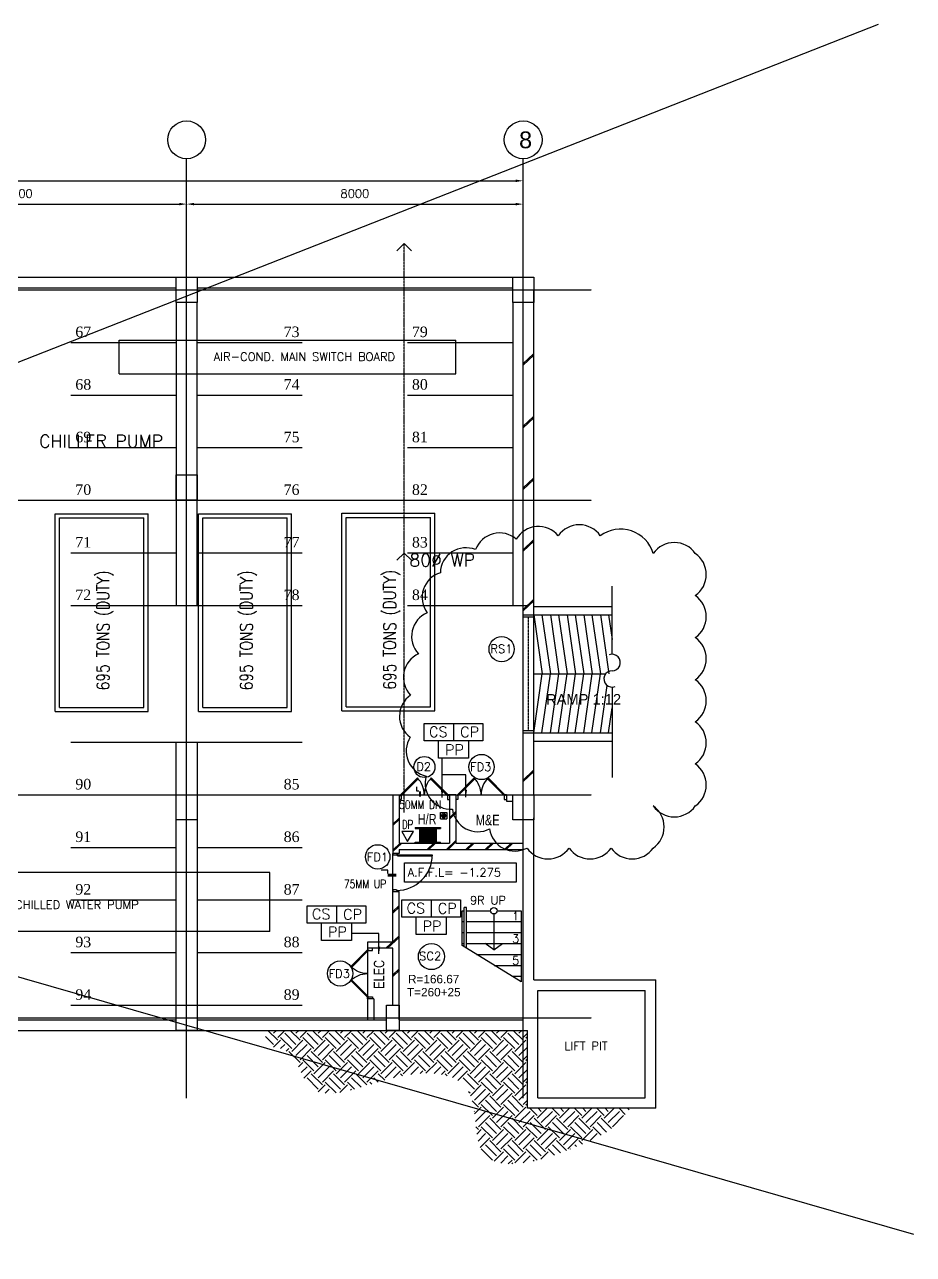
# Model space of a CAD drawing. Header units: millimetres. Extents: x -312260 to 194620, y -310600 to 21683.
# Drawn here: x -254627 to -233501, y -7543 to 21683 of the extents above; entities that cross this region are included whole.
import ezdxf
from ezdxf.enums import TextEntityAlignment as Align

# ---------------------------------------------------------------- set-up
doc = ezdxf.new("R2010")
doc.units = ezdxf.units.MM
doc.header["$LTSCALE"] = 5
doc.header["$MEASUREMENT"] = 0
doc.header["$PDMODE"] = 3
for name, pattern in [('CENTER', [2, 1.25, -0.25, 0.25, -0.25]), ('DASHDOT', [1, 0.5, -0.25, 0, -0.25]), ('HIDDEN', [0.375, 0.25, -0.125])]:
    doc.linetypes.add(name, pattern=pattern)
for name, color, linetype in [('-FF', 240, 'Continuous'), ('-ff.txt', 2, 'Continuous'), ('col', 7, 'Continuous'), ('CP NUMBERING', 1, 'Continuous'), ('DIM', 7, 'Continuous'), ('DR', 1, 'Continuous'), ('DW-T', 7, 'Continuous'), ('GRID', 9, 'CENTER'), ('in.road', 5, 'Continuous'), ('L', 1, 'Continuous'), ('LEG-T', 7, 'Continuous'), ('LINE', 7, 'Continuous'), ('OFF', 7, 'Continuous'), ('RWDP', 1, 'Continuous'), ('SPEC', 7, 'Continuous'), ('TEXT', 7, 'Continuous'), ('wall', 2, 'Continuous'), ('WP', 50, 'Continuous')]:
    doc.layers.add(name, color=color, linetype=linetype)
doc.layers.add('BUBBLE', color=4, linetype='Continuous', plot=False)
doc.styles.add('CARPARK NO', font='TIMES.TTF', dxfattribs={"height": 200})
doc.styles.add('E', font='ROMANS.SHX', dxfattribs={"width": 0.9})
doc.styles.add('HELV', font='HELV.shx')
doc.styles.add('HELVL', font='HELVL.shx')
doc.styles.add('S100', font='ROMANS.shx', dxfattribs={"height": 200})
doc.styles.add('STANDARDS', font='simplex.shx')
doc.styles.add('TEXT2', font='HELVL.SHX', dxfattribs={"height": 250})
doc.dimstyles.new('S100', dxfattribs={"dimscale": 0, "dimtxt": 150, "dimasz": 175, "dimexe": 150, "dimexo": 150, "dimgap": 150, "dimtad": 1, "dimdec": 0, "dimzin": 0, "dimdsep": 46, "dimtxsty": 'S100', "dimcen": 0, "dimdle": 100, "dimclrd": 5, "dimclre": 5, "dimclrt": 1, "dimaunit": 1, "dimadec": 0, "dimazin": 0, "dimtfac": 1, "dimtdec": 0, "dimtofl": 0, "dimtmove": 1, "dimatfit": 3, "dimfxl": 1, "dimtolj": 1, "dimtzin": 0, "dimarcsym": 0})

# ---------------------------------------------------------------- blocks, each defined once
blk = doc.blocks.new('DR900')
at = {"layer": 'DR'}
for p, q in [((25, 940), (50, 940)), ((25, 115), (25, 940)), ((50, 115), (50, 940)), ((0, 115), (25, 115)), ((0, 0), (38, 0)), ((50, 115), (25, 115)), ((25, 115), (25, 90)), ((25, 90), (38, 90)), ((38, 90), (38, 0)), ((862, 90), (875, 90)), ((862, 90), (862, 0)), ((862, 0), (900, 0)), ((875, 115), (900, 115)), ((875, 115), (875, 90))]:
    blk.add_line(p, q, dxfattribs=at)
blk.add_arc((25, 90), 850, 0, 90, dxfattribs=at)
blk = doc.blocks.new('*D8')
at = {"layer": 'DEFPOINTS', "color": 0}
for p in [(-242776, 17971), (-298776, 16346), (-242776, 16346)]:
    blk.add_point(p, dxfattribs=at)
at = {"layer": 'DIM', "color": 5, "lineweight": -2}
for p, q in [((-298776, 16496), (-298776, 18121)), ((-242776, 16496), (-242776, 18121)), ((-298601, 17971), (-242951, 17971))]:
    blk.add_line(p, q, dxfattribs=at)
at = {"layer": 'DIM', "color": 5}
for points in [[(-298601, 18000), (-298601, 17942), (-298776, 17971)], [(-242951, 18000), (-242951, 17942), (-242776, 17971)]]:
    blk.add_solid(points, dxfattribs=at)
at = {"layer": 'DIM', "color": 1, "insert": (-270776, 18221), "char_height": 200, "attachment_point": 5, "style": 'S100'}
blk.add_mtext('\\A1;56000', dxfattribs=at)
blk = doc.blocks.new('*D14')
at = {"layer": 'DEFPOINTS', "color": 0}
for p in [(-250776, 17417), (-258776, 16346), (-250776, 16346)]:
    blk.add_point(p, dxfattribs=at)
at = {"layer": 'DIM', "color": 5, "lineweight": -2}
for p, q in [((-258776, 16496), (-258776, 17567)), ((-250776, 16496), (-250776, 17567)), ((-258601, 17417), (-250951, 17417))]:
    blk.add_line(p, q, dxfattribs=at)
at = {"layer": 'DIM', "color": 5}
for points in [[(-258601, 17446), (-258601, 17388), (-258776, 17417)], [(-250951, 17446), (-250951, 17388), (-250776, 17417)]]:
    blk.add_solid(points, dxfattribs=at)
at = {"layer": 'DIM', "color": 1, "insert": (-254776, 17667), "char_height": 200, "attachment_point": 5, "style": 'S100'}
blk.add_mtext('\\A1;8000', dxfattribs=at)
blk = doc.blocks.new('*D15')
at = {"layer": 'DEFPOINTS', "color": 0}
for p in [(-242776, 17417), (-250776, 16346), (-242776, 16346)]:
    blk.add_point(p, dxfattribs=at)
at = {"layer": 'DIM', "color": 5, "lineweight": -2}
for p, q in [((-250776, 16496), (-250776, 17567)), ((-242776, 16496), (-242776, 17567)), ((-250601, 17417), (-242951, 17417))]:
    blk.add_line(p, q, dxfattribs=at)
at = {"layer": 'DIM', "color": 5}
for points in [[(-250601, 17446), (-250601, 17388), (-250776, 17417)], [(-242951, 17446), (-242951, 17388), (-242776, 17417)]]:
    blk.add_solid(points, dxfattribs=at)
at = {"layer": 'DIM', "color": 1, "insert": (-246776, 17667), "char_height": 200, "attachment_point": 5, "style": 'S100'}
blk.add_mtext('\\A1;8000', dxfattribs=at)
blk = doc.blocks.new('DR2')
at = {"layer": 'DR', "color": 5}
for p, q in [((37, 115), (435, 513)), ((55, 97), (452, 495)), ((1145, 97), (748, 495)), ((1163, 115), (765, 513)), ((0, 115), (37, 115)), ((50, 0), (0, 0)), ((37, 115), (37, 90)), ((55, 97), (37, 115)), ((37, 90), (50, 90)), ((50, 90), (50, 0)), ((1145, 97), (1163, 115)), ((1163, 90), (1150, 90)), ((1150, 90), (1150, 0)), ((1163, 115), (1163, 90)), ((1200, 115), (1163, 115)), ((1150, 0), (1200, 0))]:
    blk.add_line(p, q, dxfattribs=at)
for centre, start, end in [((37, 115), 0, 45), ((1163, 115), 135, 180)]:
    blk.add_arc(centre, 563, start, end, dxfattribs=at)

msp = doc.modelspace()

# ---------------------------------------------------------------- linework, layer by layer
at = {"layer": '-FF'}
msp.add_lwpolyline([(-245523.9, 2270.3), (-245386.4, 2508.5), (-245661.4, 2508.5)], close=True, dxfattribs=at)
for p, q in [((-234339.9, 21683.4), (-308783.3, -7543.2)), ((-312259.7, 15574.6), (-233500.8, -7064)), ((-242525.6, 7855.7), (-240661.5, 7855.7)), ((-242525.6, 7655.7), (-240661.5, 7655.7)), ((-244429.9, 5072.9), (-244429.9, 4662.3)), ((-242525.6, 4855.7), (-240661.5, 4855.7)), ((-244073.7, 4662.3), (-244073.7, 4251.7)), ((-242525.6, 4655.7), (-240661.5, 4655.7)), ((-244962.5, 881.6), (-244962.5, 471)), ((-247212.7, 741.9), (-247212.7, 331.3)), ((-244224.9, -205.5), (-244224.9, 625.7)), ((-244224.9, 625.7), (-244174.9, 625.7)), ((-244124.9, 625.7), (-243551.9, 625.7)), ((-243397.1, 625.7), (-242824.1, 625.7)), ((-246856.5, 331.3), (-246856.5, -79.4)), ((-244606.3, 471), (-244606.3, 60.4)), ((-244224.9, 365.7), (-244174.9, 365.7)), ((-244124.9, 365.7), (-242824.1, 365.7)), ((-244224.9, 105.7), (-244174.9, 105.7)), ((-244124.9, 105.7), (-242824.1, 105.7)), ((-244224.9, -154.3), (-244174.9, -154.3)), ((-244124.9, -154.3), (-242824.1, -154.3)), ((-243885.6, -414.3), (-242824.1, -414.3)), ((-243463, -674.3), (-242824.1, -674.3)), ((-243040.5, -934.3), (-242824.1, -934.3))]:
    msp.add_line(p, q)
at = {"color": 5}
for p, q in [((-240661.5, 6718.9), (-240661.5, 8337.2)), ((-240661.5, 5939), (-240661.5, 3788.5)), ((-245340.7, 2605.7), (-244740.7, 2605.7)), ((-245340.7, 2605.7), (-245340.7, 2580.7)), ((-245340.7, 2580.7), (-244740.7, 2580.7)), ((-245240.7, 2580.7), (-245240.7, 2255.7)), ((-245240.7, 2555.7), (-244840.7, 2555.7)), ((-245240.7, 2530.7), (-244840.7, 2530.7)), ((-245240.7, 2505.7), (-244840.7, 2505.7)), ((-245240.7, 2480.7), (-244840.7, 2480.7)), ((-245240.7, 2455.7), (-244840.7, 2455.7)), ((-245240.7, 2430.7), (-244840.7, 2430.7)), ((-245240.7, 2405.7), (-244840.7, 2405.7)), ((-245240.7, 2380.7), (-244840.7, 2380.7)), ((-245240.7, 2355.7), (-244840.7, 2355.7)), ((-244840.7, 2580.7), (-244840.7, 2255.7)), ((-244740.7, 2605.7), (-244740.7, 2580.7)), ((-245340.7, 2255.7), (-244740.7, 2255.7)), ((-245340.7, 2230.7), (-245340.7, 2255.7)), ((-245340.7, 2230.7), (-244740.7, 2230.7)), ((-245240.7, 2330.7), (-244840.7, 2330.7)), ((-245240.7, 2305.7), (-244840.7, 2305.7)), ((-245240.7, 2280.7), (-244840.7, 2280.7)), ((-245240.7, 2255.7), (-244840.7, 2255.7)), ((-244740.7, 2230.7), (-244740.7, 2255.7))]:
    msp.add_line(p, q, dxfattribs=at)
at = {"color": 5, "linetype": 'HIDDEN'}
msp.add_line((-242650.6, 4905.7), (-242650.6, 7605.7), dxfattribs=at)
at = {"color": 8}
for p, q in [((-242525.6, 7655.7), (-242325.6, 6255.7)), ((-242329.6, 7655.7), (-242129.6, 6255.7)), ((-242129.6, 7655.7), (-241929.6, 6255.7)), ((-241933.6, 7655.7), (-241733.6, 6255.7)), ((-241733.6, 7655.7), (-241533.6, 6255.7)), ((-241537.6, 7655.7), (-241337.6, 6255.7)), ((-241337.6, 7655.7), (-241137.6, 6255.7)), ((-241141.6, 7655.7), (-240941.6, 6255.7)), ((-240941.6, 7655.7), (-240741.6, 6255.7)), ((-240745.6, 7655.7), (-240661.5, 7066.5)), ((-242525.6, 4855.7), (-242325.6, 6255.7)), ((-242525.6, 6255.7), (-240813.7, 6255.7)), ((-242329.6, 4855.7), (-242129.6, 6255.7)), ((-242129.6, 4855.7), (-241929.6, 6255.7)), ((-241933.6, 4855.7), (-241733.6, 6255.7)), ((-241733.6, 4855.7), (-241533.6, 6255.7)), ((-241537.6, 4855.7), (-241337.6, 6255.7)), ((-241337.6, 4855.7), (-241137.6, 6255.7)), ((-241141.6, 4855.7), (-240941.6, 6255.7)), ((-240941.6, 4855.7), (-240781, 5979.9)), ((-240745.6, 4855.7), (-240661.5, 5445))]:
    msp.add_line(p, q, dxfattribs=at)
at = {"color": 1}
for p, q in [((-244174.9, -236.3), (-244174.9, 701.9)), ((-244124.9, 701.9), (-244174.9, 701.9)), ((-244124.9, -267), (-244124.9, 701.9))]:
    msp.add_line(p, q, dxfattribs=at)
msp.add_lwpolyline([(-245594.8, 1763.9), (-242938.9, 1763.9), (-242938.9, 1301.9), (-245594.8, 1301.9)], close=True, dxfattribs=at)
at = {"color": 5}
for centre, start, end in [((-240661.5, 6523.9), 270, 110.44291), ((-240661.5, 6133.9), 90, 291.78345)]:
    msp.add_arc(centre, 195, start, end, dxfattribs=at)
at = {"layer": 'BUBBLE'}
msp.add_lwpolyline([(-240943.3, 9536.2, 0.5205671), (-241943.3, 9536.2, 0.5205671), (-242939.9, 9454.2, 0.5205671), (-243908.6, 9206, 0.5205671), (-244745.1, 8658.1, 0.5205671), (-245055.4, 7707.4, 0.5205671), (-245263.7, 6729.4, 0.5205671), (-245451.1, 5747.1, 0.5205671), (-245459.6, 4747.1, 0.5205671), (-245081.2, 3821.5, 0.5205671), (-244458.3, 3039.1, 0.5205671), (-243576.4, 2567.7, 0.5205671), (-242685, 2114.6, 0.5205671), (-241685, 2114.6, 0.5205671), (-240685, 2114.6, 0.5205671), (-239685, 2114.6, 0.5205671), (-239685, 3114.6, 0.5205671), (-238685, 3114.6, 0.5205671), (-238685, 4114.6, 0.5205671), (-238685, 5114.6, 0.5205671), (-238685, 6114.6, 0.5205671), (-238685, 7114.6, 0.5205671), (-238685, 8114.6, 0.5205671), (-238685, 9114.6, 0.5205671), (-239685, 9114.6, 0.5205671)], format="xyb", close=True, dxfattribs=at)
at = {"layer": 'col', "color": 3}
for points in [[(-250525.6, 15080.7), (-251025.6, 15080.7), (-251025.6, 15680.7), (-250525.6, 15680.7)], [(-242525.6, 15080.7), (-243025.6, 15080.7), (-243025.6, 15680.7), (-242525.6, 15680.7)], [(-250525.6, 10380.7), (-251025.6, 10380.7), (-251025.6, 10980.7), (-250525.6, 10980.7)], [(-250525.6, 2780.7), (-251025.6, 2780.7), (-251025.6, 3380.7), (-250525.6, 3380.7)], [(-242525.6, 2780.7), (-243025.6, 2780.7), (-243025.6, 3380.7), (-242525.6, 3380.7)], [(-250525.6, -2219.3), (-251025.6, -2219.3), (-251025.6, -1619.3), (-250525.6, -1619.3)], [(-246025.6, -1619.3), (-245725.6, -1619.3), (-245725.6, -2219.3), (-246025.6, -2219.3)]]:
    msp.add_lwpolyline(points, close=True, dxfattribs=at)
at = {"layer": 'DR', "color": 1, "ltscale": 2}
for p, q in [((-242775.6, 7655.7), (-242525.6, 7655.7)), ((-242775.6, 7605.7), (-242525.6, 7605.7)), ((-242525.6, 4855.7), (-242525.6, 7655.7)), ((-242525.6, 7605.7), (-242525.6, 7655.7)), ((-242775.6, 4905.7), (-242525.6, 4905.7)), ((-242775.6, 4855.7), (-242775.6, 4905.7)), ((-242775.6, 4855.7), (-242525.6, 4855.7))]:
    msp.add_line(p, q, dxfattribs=at)
at = {"layer": 'DW-T', "color": 1, "linetype": 'Continuous'}
for centre, radius in [((-243288.1, 6839.7), 300), ((-245123.2, 4040.6), 250), ((-243764.8, 4040.6), 300), ((-246233.4, 1904.2), 290), ((-244957.2, -465), 310), ((-247125.8, -867.9), 300)]:
    msp.add_circle(centre, radius, dxfattribs=at)
at = {"layer": 'GRID', "linetype": 'CENTER', "ltscale": 2}
for p, q in [((-250775.6, -3830.2), (-250775.6, 18494.6)), ((-242775.6, -3830.2), (-242775.6, 18494.6)), ((-303275.1, 15380.7), (-241148.4, 15380.7)), ((-303275.1, 10380.7), (-241148.4, 10380.7)), ((-303275.1, 3380.7), (-241148.4, 3380.7)), ((-303275.1, -1919.3), (-241148.4, -1919.3))]:
    msp.add_line(p, q, dxfattribs=at)
at = {"layer": 'GRID', "color": 7, "linetype": 'Continuous'}
for centre in [(-250775.6, 18944.6), (-242775.6, 18944.6)]:
    msp.add_circle(centre, 450, dxfattribs=at)
at = {"layer": 'in.road', "color": 6}
for p, q in [((-253525.6, 15380.7), (-251025.6, 15380.7)), ((-250525.6, 15380.7), (-248025.6, 15380.7)), ((-245525.6, 15380.7), (-243025.6, 15380.7)), ((-251025.6, 15080.7), (-251025.6, 7880.7)), ((-250525.6, 7880.7), (-250525.6, 15080.7)), ((-243025.6, 15080.7), (-243025.6, 7880.7)), ((-253525.6, 14130.7), (-251025.6, 14130.7)), ((-250525.6, 14130.7), (-248025.6, 14130.7)), ((-245525.6, 14130.7), (-243025.6, 14130.7)), ((-253525.6, 12880.7), (-251025.6, 12880.7)), ((-250525.6, 12880.7), (-248025.6, 12880.7)), ((-245525.6, 12880.7), (-243025.6, 12880.7)), ((-253525.6, 11630.7), (-251025.6, 11630.7)), ((-250525.6, 11630.7), (-248025.6, 11630.7)), ((-245525.6, 11630.7), (-243025.6, 11630.7)), ((-253525.6, 10380.7), (-251025.6, 10380.7)), ((-250525.6, 10380.7), (-248025.6, 10380.7)), ((-245525.6, 10380.7), (-243025.6, 10380.7)), ((-253525.6, 9130.7), (-251025.6, 9130.7)), ((-250525.6, 9130.7), (-248025.6, 9130.7)), ((-245525.6, 9130.7), (-243025.6, 9130.7)), ((-253525.6, 7880.7), (-250775.6, 7880.7)), ((-250775.6, 7880.7), (-248025.6, 7880.7)), ((-245525.6, 7880.7), (-242675.6, 7880.7)), ((-253525.6, 4630.7), (-250775.6, 4630.7)), ((-251025.6, -1619.3), (-251025.6, 4630.7)), ((-250775.6, 4630.7), (-248025.6, 4630.7)), ((-250525.6, 4630.7), (-250525.6, -1619.3)), ((-253525.6, 3380.7), (-251025.6, 3380.7)), ((-250525.6, 3380.7), (-248025.6, 3380.7)), ((-253525.6, 2130.7), (-251025.6, 2130.7)), ((-250525.6, 2130.7), (-248025.6, 2130.7)), ((-253525.6, 880.7), (-251025.6, 880.7)), ((-250525.6, 880.7), (-248025.6, 880.7)), ((-253525.6, -369.3), (-251025.6, -369.3)), ((-250525.6, -369.3), (-248025.6, -369.3)), ((-253525.6, -1619.3), (-251025.6, -1619.3)), ((-250525.6, -1619.3), (-248025.6, -1619.3))]:
    msp.add_line(p, q, dxfattribs=at)
at = {"layer": 'L'}
for p, q in [((-245725.6, 3380.7), (-244525.6, 3380.7)), ((-244375.6, 3380.7), (-243175.6, 3380.7)), ((-245875.6, 1080.7), (-245875.6, 1980.7))]:
    msp.add_line(p, q, dxfattribs=at)
at = {"layer": 'LEG-T'}
for p, q in [((-245127.1, 5072.9), (-243732.8, 5072.9)), ((-245127.1, 4662.3), (-245127.1, 5072.9)), ((-243732.8, 5072.9), (-243732.8, 4662.3)), ((-243732.8, 4662.3), (-245127.1, 4662.3)), ((-244786.2, 4251.7), (-244786.2, 4662.3)), ((-244073.7, 4251.7), (-244786.2, 4251.7)), ((-245659.7, 881.6), (-244265.4, 881.6)), ((-245659.7, 471), (-245659.7, 881.6)), ((-244265.4, 881.6), (-244265.4, 471)), ((-247909.9, 741.9), (-246515.6, 741.9)), ((-247909.9, 331.3), (-247909.9, 741.9)), ((-246515.6, 741.9), (-246515.6, 331.3)), ((-246515.6, 331.3), (-247909.9, 331.3)), ((-247569, -79.4), (-247569, 331.3)), ((-244265.4, 471), (-245659.7, 471)), ((-245318.8, 60.4), (-245318.8, 471)), ((-244606.3, 60.4), (-245318.8, 60.4)), ((-246856.5, -79.4), (-247569, -79.4))]:
    msp.add_line(p, q, dxfattribs=at)
at = {"layer": 'LINE', "color": 5, "linetype": 'Continuous'}
msp.add_line((-244739.8, 2805.2), (-244739.8, 2955.2), dxfattribs=at)
at = {"layer": 'LINE', "color": 5}
for p, q in [((-244714.2, 2865.2), (-244649.8, 2929.5)), ((-244703.2, 2847.9), (-244632.5, 2918.6)), ((-244686.4, 2835.5), (-244621.1, 2900.8)), ((-244661.5, 2832.1), (-244617.6, 2876))]:
    msp.add_line(p, q, dxfattribs=at)
at = {"layer": 'LINE'}
for p, q in [((-242824.1, 625.7), (-242824.1, -1067.4)), ((-243474.5, 548.4), (-243474.5, -304.7)), ((-243474.5, -304.7), (-243679.9, -154.3)), ((-243474.5, -304.7), (-243269.1, -154.3))]:
    msp.add_line(p, q, dxfattribs=at)
at = {"layer": 'LINE', "color": 6}
msp.add_line((-246475.6, -269.3), (-246475.6, -1469.3), dxfattribs=at)
at = {"layer": 'LINE', "color": 8}
for p, q in [((-248610.2, -2452.8), (-248843.7, -2219.3)), ((-248709.6, -2287), (-248641.8, -2219.3)), ((-248610.2, -2386.5), (-248443, -2219.3)), ((-248179.3, -2552.2), (-248444.5, -2287)), ((-248079.9, -2452.8), (-248313.4, -2219.3)), ((-248179.3, -2287), (-248111.5, -2219.3)), ((-248079.9, -2386.5), (-247912.6, -2219.3)), ((-247649, -2552.2), (-247914.1, -2287)), ((-247549.5, -2452.8), (-247783.1, -2219.3)), ((-247649, -2287), (-247581.2, -2219.3)), ((-247549.5, -2386.5), (-247382.3, -2219.3)), ((-247118.6, -2552.2), (-247383.8, -2287)), ((-247019.2, -2452.8), (-247252.7, -2219.3)), ((-247118.6, -2287), (-247050.9, -2219.3)), ((-247019.2, -2386.5), (-246852, -2219.3)), ((-246588.3, -2552.2), (-246853.5, -2287)), ((-246488.9, -2452.8), (-246722.4, -2219.3)), ((-246588.3, -2287), (-246520.5, -2219.3)), ((-246488.9, -2386.5), (-246321.7, -2219.3)), ((-246058, -2552.2), (-246323.2, -2287)), ((-245958.6, -2452.8), (-246192.1, -2219.3)), ((-246058, -2287), (-245990.2, -2219.3)), ((-245958.6, -2386.5), (-245791.3, -2219.3)), ((-245527.7, -2552.2), (-245792.8, -2287)), ((-245428.2, -2452.8), (-245661.7, -2219.3)), ((-245527.7, -2287), (-245459.9, -2219.3)), ((-245428.2, -2386.5), (-245261, -2219.3)), ((-244997.3, -2552.2), (-245262.5, -2287)), ((-244897.9, -2452.8), (-245131.4, -2219.3)), ((-244997.3, -2287), (-244929.5, -2219.3)), ((-244897.9, -2386.5), (-244730.7, -2219.3)), ((-244467, -2552.2), (-244732.2, -2287)), ((-244367.6, -2452.8), (-244601.1, -2219.3)), ((-244467, -2287), (-244399.2, -2219.3)), ((-244367.6, -2386.5), (-244200.3, -2219.3)), ((-243936.7, -2552.2), (-244201.8, -2287)), ((-243837.2, -2452.8), (-244070.8, -2219.3)), ((-243936.7, -2287), (-243868.9, -2219.3)), ((-243837.2, -2386.5), (-243670, -2219.3)), ((-243406.3, -2552.2), (-243671.5, -2287)), ((-243306.9, -2452.8), (-243540.4, -2219.3)), ((-243406.3, -2287), (-243338.5, -2219.3)), ((-243306.9, -2386.5), (-243139.7, -2219.3)), ((-242876, -2552.2), (-243141.2, -2287)), ((-242776.6, -2452.8), (-243010.1, -2219.3)), ((-242876, -2287), (-242808.2, -2219.3)), ((-242776.6, -2386.5), (-242675.6, -2285.6)), ((-248709.6, -2552.2), (-248899.5, -2362.4)), ((-248709.2, -2618.1), (-248543.9, -2452.8)), ((-248544.9, -2652.7), (-248444.5, -2552.2)), ((-248278.7, -2651.7), (-248543.9, -2386.5)), ((-248278.7, -2717.9), (-248013.6, -2452.8)), ((-248179.3, -2817.4), (-247914.1, -2552.2)), ((-247748.4, -2651.7), (-248013.6, -2386.5)), ((-247748.4, -2717.9), (-247483.3, -2452.8)), ((-247649, -2817.4), (-247383.8, -2552.2)), ((-247218.1, -2651.7), (-247483.3, -2386.5)), ((-247218.1, -2717.9), (-246952.9, -2452.8)), ((-247118.6, -2817.4), (-246853.5, -2552.2)), ((-246687.8, -2651.7), (-246952.9, -2386.5)), ((-246687.8, -2717.9), (-246422.6, -2452.8)), ((-246588.3, -2817.4), (-246323.2, -2552.2)), ((-246157.4, -2651.7), (-246422.6, -2386.5)), ((-246157.4, -2717.9), (-245892.3, -2452.8)), ((-246058, -2817.4), (-245792.8, -2552.2)), ((-245627.1, -2651.7), (-245892.3, -2386.5)), ((-245627.1, -2717.9), (-245361.9, -2452.8)), ((-245527.7, -2817.4), (-245262.5, -2552.2)), ((-245096.8, -2651.7), (-245361.9, -2386.5)), ((-245096.8, -2717.9), (-244831.6, -2452.8)), ((-244997.3, -2817.4), (-244732.2, -2552.2)), ((-244566.4, -2651.7), (-244831.6, -2386.5)), ((-244566.4, -2717.9), (-244301.3, -2452.8)), ((-244467, -2817.4), (-244201.8, -2552.2)), ((-244036.1, -2651.7), (-244301.3, -2386.5)), ((-244036.1, -2717.9), (-243770.9, -2452.8)), ((-243936.7, -2817.4), (-243671.5, -2552.2)), ((-243505.8, -2651.7), (-243770.9, -2386.5)), ((-243505.8, -2717.9), (-243240.6, -2452.8)), ((-243406.3, -2817.4), (-243141.2, -2552.2)), ((-242975.4, -2651.7), (-243240.6, -2386.5)), ((-242975.4, -2717.9), (-242710.3, -2452.8)), ((-242876, -2817.4), (-242675.6, -2617)), ((-242675.6, -2421.1), (-242710.3, -2386.5)), ((-248406.2, -2712.9), (-248345, -2651.7)), ((-248079.9, -2983.1), (-248345, -2717.9)), ((-248079.9, -2916.8), (-247814.7, -2651.7)), ((-247748.4, -3182), (-248013.6, -2916.8)), ((-247649, -3082.5), (-247914.1, -2817.4)), ((-247549.5, -2983.1), (-247814.7, -2717.9)), ((-247549.5, -2916.8), (-247284.4, -2651.7)), ((-247218.1, -3182), (-247483.3, -2916.8)), ((-247118.6, -3082.5), (-247383.8, -2817.4)), ((-247019.2, -2983.1), (-247284.4, -2717.9)), ((-247019.2, -2916.8), (-246754, -2651.7)), ((-246687.8, -3182), (-246952.9, -2916.8)), ((-246588.3, -3082.5), (-246853.5, -2817.4)), ((-246488.9, -2983.1), (-246754, -2717.9)), ((-246488.9, -2916.8), (-246223.7, -2651.7)), ((-246157.4, -3182), (-246422.6, -2916.8)), ((-246058, -3082.5), (-246323.2, -2817.4)), ((-245958.6, -2983.1), (-246223.7, -2717.9)), ((-245958.6, -2916.8), (-245693.4, -2651.7)), ((-245627.1, -3182), (-245892.3, -2916.8)), ((-245527.7, -3082.5), (-245792.8, -2817.4)), ((-245428.2, -2983.1), (-245693.4, -2717.9)), ((-245428.2, -2916.8), (-245163.1, -2651.7)), ((-245096.8, -3182), (-245361.9, -2916.8)), ((-244997.3, -3082.5), (-245262.5, -2817.4)), ((-244897.9, -2983.1), (-245163.1, -2717.9)), ((-244897.9, -2916.8), (-244632.7, -2651.7)), ((-244566.4, -3182), (-244831.6, -2916.8)), ((-244467, -3082.5), (-244732.2, -2817.4)), ((-244367.6, -2983.1), (-244632.7, -2717.9)), ((-244367.6, -2916.8), (-244102.4, -2651.7)), ((-244036.1, -3182), (-244301.3, -2916.8)), ((-243936.7, -3082.5), (-244201.8, -2817.4)), ((-243837.2, -2983.1), (-244102.4, -2717.9)), ((-243837.2, -2916.8), (-243572.1, -2651.7)), ((-243505.8, -3182), (-243770.9, -2916.8)), ((-243406.3, -3082.5), (-243671.5, -2817.4)), ((-243306.9, -2983.1), (-243572.1, -2717.9)), ((-243306.9, -2916.8), (-243041.7, -2651.7)), ((-242975.4, -3182), (-243240.6, -2916.8)), ((-242876, -3082.5), (-243141.2, -2817.4)), ((-242776.6, -2983.1), (-243041.7, -2717.9)), ((-242776.6, -2916.8), (-242675.6, -2815.9)), ((-242675.6, -2951.5), (-242710.3, -2916.8)), ((-248118.1, -3087.6), (-248013.6, -2983.1)), ((-248054.8, -3223.2), (-247914.1, -3082.5)), ((-247989.9, -3357.2), (-247814.7, -3182)), ((-247748.4, -3248.3), (-247483.3, -2983.1)), ((-247649, -3347.7), (-247383.8, -3082.5)), ((-247549.5, -3447.1), (-247284.4, -3182)), ((-247218.1, -3248.3), (-246952.9, -2983.1)), ((-247118.6, -3347.7), (-246853.5, -3082.5)), ((-247019.2, -3447.1), (-246754, -3182)), ((-246687.8, -3248.3), (-246422.6, -2983.1)), ((-246588.3, -3347.7), (-246323.2, -3082.5)), ((-246488.9, -3447.1), (-246223.7, -3182)), ((-246157.4, -3248.3), (-245892.3, -2983.1)), ((-246058, -3347.7), (-245792.8, -3082.5)), ((-245861.7, -3350.3), (-245693.4, -3182)), ((-245627.1, -3248.3), (-245361.9, -2983.1)), ((-245446.7, -3266.7), (-245262.5, -3082.5)), ((-245224.6, -3243.5), (-245163.1, -3182)), ((-245086.6, -3238.1), (-244831.6, -2983.1)), ((-244893.8, -3244.2), (-244732.2, -3082.5)), ((-244717.4, -3266.7), (-244632.7, -3182)), ((-244566.4, -3248.3), (-244301.3, -2983.1)), ((-244459.8, -3340.5), (-244201.8, -3082.5)), ((-244327.9, -3407.5), (-244102.4, -3182)), ((-244036.1, -3248.3), (-243770.9, -2983.1)), ((-243936.7, -3347.7), (-243671.5, -3082.5)), ((-243837.2, -3447.1), (-243572.1, -3182)), ((-243505.8, -3248.3), (-243240.6, -2983.1)), ((-243406.3, -3347.7), (-243141.2, -3082.5)), ((-243306.9, -3447.1), (-243041.7, -3182)), ((-242975.4, -3248.3), (-242710.3, -2983.1)), ((-242876, -3347.7), (-242675.6, -3147.3)), ((-247649, -3612.9), (-247914.1, -3347.7)), ((-247549.5, -3513.4), (-247814.7, -3248.3)), ((-247223.2, -3707.2), (-247483.3, -3447.1)), ((-247118.6, -3612.9), (-247383.8, -3347.7)), ((-247019.2, -3513.4), (-247284.4, -3248.3)), ((-246783.8, -3616.3), (-246952.9, -3447.1)), ((-246628.7, -3572.5), (-246853.5, -3347.7)), ((-246488.9, -3513.4), (-246754, -3248.3)), ((-246373.7, -3496), (-246422.6, -3447.1)), ((-246220.9, -3450), (-246323.2, -3347.7)), ((-246066.7, -3405.2), (-246223.7, -3248.3)), ((-245641.4, -3300.3), (-245693.4, -3248.3)), ((-244583.2, -3297.8), (-244632.7, -3248.3)), ((-243936.7, -3612.9), (-244201.8, -3347.7)), ((-243837.2, -3513.4), (-244102.4, -3248.3)), ((-243505.8, -3712.3), (-243770.9, -3447.1)), ((-243406.3, -3612.9), (-243671.5, -3347.7)), ((-243306.9, -3513.4), (-243572.1, -3248.3)), ((-242975.4, -3712.3), (-243240.6, -3447.1)), ((-242876, -3612.9), (-243141.2, -3347.7)), ((-242776.6, -3513.4), (-243041.7, -3248.3)), ((-242776.6, -3447.1), (-242675.6, -3346.2)), ((-242675.6, -3481.8), (-242710.3, -3447.1)), ((-247646.8, -3677), (-247483.3, -3513.4)), ((-247483, -3712), (-247383.8, -3612.9)), ((-247285.2, -3713.1), (-247284.4, -3712.3)), ((-247134.4, -3694.9), (-246952.9, -3513.4)), ((-246882.7, -3642.1), (-246853.5, -3612.9)), ((-244036.1, -3712.3), (-244071.7, -3676.7)), ((-244028.8, -3771.3), (-243770.9, -3513.4)), ((-243936.7, -3878), (-243671.5, -3612.9)), ((-243837.2, -3977.5), (-243572.1, -3712.3)), ((-243306.9, -4043.8), (-243572.1, -3778.6)), ((-243505.8, -3778.6), (-243240.6, -3513.4)), ((-243406.3, -3878), (-243141.2, -3612.9)), ((-243306.9, -3977.5), (-243041.7, -3712.3)), ((-242776.6, -4043.8), (-243041.7, -3778.6)), ((-242975.4, -3778.6), (-242710.3, -3513.4)), ((-242876, -3878), (-242675.6, -3677.7)), ((-243837.2, -4043.8), (-243990.4, -3890.6)), ((-243932.9, -4205.7), (-243770.9, -4043.8)), ((-243505.8, -4242.6), (-243770.9, -3977.5)), ((-243406.3, -4143.2), (-243671.5, -3878)), ((-243505.8, -4308.9), (-243240.6, -4043.8)), ((-242975.4, -4242.6), (-243240.6, -3977.5)), ((-242876, -4143.2), (-243141.2, -3878)), ((-242975.4, -4308.9), (-242710.3, -4043.8)), ((-242776.6, -3977.5), (-242675.6, -3876.5)), ((-242675.6, -4012.1), (-242710.3, -3977.5)), ((-242445.1, -4242.6), (-242618.5, -4069.3)), ((-242445.1, -4308.9), (-242205.4, -4069.3)), ((-242345.7, -4143.2), (-242419.6, -4069.3)), ((-241914.8, -4242.6), (-242088.2, -4069.3)), ((-241914.8, -4308.9), (-241675.1, -4069.3)), ((-241815.3, -4143.2), (-241889.3, -4069.3)), ((-241384.5, -4242.6), (-241557.8, -4069.3)), ((-241384.5, -4308.9), (-241144.8, -4069.3)), ((-241285, -4143.2), (-241359, -4069.3)), ((-240854.1, -4242.6), (-241027.5, -4069.3)), ((-240854.1, -4308.9), (-240614.4, -4069.3)), ((-240754.7, -4143.2), (-240828.6, -4069.3)), ((-240348.4, -4218), (-240497.2, -4069.3)), ((-240260.2, -4107.4), (-240298.3, -4069.3)), ((-243936.7, -4143.2), (-243941.9, -4137.9)), ((-243913, -4384.7), (-243671.5, -4143.2)), ((-243837.2, -4507.8), (-243572.1, -4242.6)), ((-243306.9, -4574.1), (-243572.1, -4308.9)), ((-243406.3, -4408.4), (-243141.2, -4143.2)), ((-243306.9, -4507.8), (-243041.7, -4242.6)), ((-242776.6, -4574.1), (-243041.7, -4308.9)), ((-242876, -4408.4), (-242610.8, -4143.2)), ((-242776.6, -4507.8), (-242511.4, -4242.6)), ((-242246.2, -4574.1), (-242511.4, -4308.9)), ((-242345.7, -4408.4), (-242080.5, -4143.2)), ((-242246.2, -4507.8), (-241981.1, -4242.6)), ((-241715.9, -4574.1), (-241981.1, -4308.9)), ((-241815.3, -4408.4), (-241550.2, -4143.2)), ((-241715.9, -4507.8), (-241450.7, -4242.6)), ((-241185.6, -4574.1), (-241450.7, -4308.9)), ((-241285, -4408.4), (-241019.9, -4143.2)), ((-241185.6, -4507.8), (-240920.4, -4242.6)), ((-240675.5, -4553.8), (-240920.4, -4308.9)), ((-240754.7, -4408.4), (-240489.5, -4143.2)), ((-240655.3, -4507.8), (-240390.1, -4242.6)), ((-243837.2, -4574.1), (-243899.8, -4511.5)), ((-243878.7, -4681.9), (-243770.9, -4574.1)), ((-243847.9, -4849.9), (-243671.5, -4673.5)), ((-243505.8, -4773), (-243770.9, -4507.8)), ((-243406.3, -4673.5), (-243671.5, -4408.4)), ((-243505.8, -4839.3), (-243240.6, -4574.1)), ((-243406.3, -4938.7), (-243141.2, -4673.5)), ((-242975.4, -4773), (-243240.6, -4507.8)), ((-242876, -4673.5), (-243141.2, -4408.4)), ((-242975.4, -4839.3), (-242710.3, -4574.1)), ((-242876, -4938.7), (-242610.8, -4673.5)), ((-242445.1, -4773), (-242710.3, -4507.8)), ((-242345.7, -4673.5), (-242610.8, -4408.4)), ((-242445.1, -4839.3), (-242179.9, -4574.1)), ((-242345.7, -4938.7), (-242080.5, -4673.5)), ((-241914.8, -4773), (-242179.9, -4507.8)), ((-241815.3, -4673.5), (-242080.5, -4408.4)), ((-241914.8, -4839.3), (-241649.6, -4574.1)), ((-241815.3, -4938.7), (-241550.2, -4673.5)), ((-241384.5, -4773), (-241649.6, -4507.8)), ((-241285, -4673.5), (-241550.2, -4408.4)), ((-241384.5, -4839.3), (-241119.3, -4574.1)), ((-241183.2, -4836.9), (-241019.9, -4673.5)), ((-240919.9, -4707.2), (-241119.3, -4507.8)), ((-240792.9, -4635.3), (-241019.9, -4408.4)), ((-243801.3, -5002.2), (-243572.1, -4773)), ((-243406.3, -5203.9), (-243671.5, -4938.7)), ((-243306.9, -5104.4), (-243572.1, -4839.3)), ((-243306.9, -5038.1), (-243041.7, -4773)), ((-242876, -5203.9), (-243141.2, -4938.7)), ((-242776.6, -5104.4), (-243041.7, -4839.3)), ((-242776.6, -5038.1), (-242511.4, -4773)), ((-242345.7, -5203.9), (-242610.8, -4938.7)), ((-242246.2, -5104.4), (-242511.4, -4839.3)), ((-242246.2, -5038.1), (-241981.1, -4773)), ((-241887.6, -5131.6), (-242080.5, -4938.7)), ((-241743, -5077.4), (-241981.1, -4839.3)), ((-241715.9, -5038.1), (-241450.7, -4773)), ((-241507.1, -4981.8), (-241550.2, -4938.7)), ((-241368.4, -4921.6), (-241450.7, -4839.3)), ((-243505.8, -5303.3), (-243770.9, -5038.1)), ((-243466.9, -5330.7), (-243240.6, -5104.4)), ((-243310.7, -5373.4), (-243141.2, -5203.9)), ((-242975.4, -5303.3), (-243240.6, -5038.1)), ((-242975.4, -5369.6), (-242710.3, -5104.4)), ((-242776.1, -5369.1), (-242610.8, -5203.9)), ((-242445.1, -5303.3), (-242710.3, -5038.1)), ((-242356.3, -5280.8), (-242179.9, -5104.4)), ((-242034.9, -5183.2), (-242179.9, -5038.1)), ((-241647.9, -5039.9), (-241649.6, -5038.1)), ((-243130.2, -5391.7), (-243041.7, -5303.3)), ((-243019.8, -5391.5), (-243041.7, -5369.6)), ((-242532.2, -5324), (-242511.4, -5303.3))]:
    msp.add_line(p, q, dxfattribs=at)
at = {"layer": 'LINE', "color": 5}
for points in [[(-242824.1, -1067.4), (-244224.9, -205.5)], [(-246325.6, -1469.3), (-246475.6, -1469.3)]]:
    msp.add_lwpolyline(points, dxfattribs=at)
msp.add_circle((-244667.3, 2881.8), 50, dxfattribs=at)
at = {"layer": 'LINE'}
msp.add_circle((-243474.5, 625.7), 77.4, dxfattribs=at)
at = {"layer": 'OFF'}
for p, q in [((-252375.6, 14180.7), (-244375.6, 14180.7)), ((-252375.6, 13380.7), (-252375.6, 14180.7)), ((-244375.6, 13380.7), (-244375.6, 14180.7)), ((-252375.6, 13380.7), (-244375.6, 13380.7)), ((-253896.6, 5357.2), (-253896.6, 10059.2)), ((-253896.6, 10059.2), (-251689.6, 10059.2)), ((-253896.6, 5357.2), (-253896.6, 10045.2)), ((-253796.6, 5457.2), (-253796.6, 9959.2)), ((-253796.6, 9959.2), (-251789.6, 9959.2)), ((-253796.6, 5457.2), (-253796.6, 9945.2)), ((-251789.6, 5457.2), (-251789.6, 9959.2)), ((-251689.6, 5357.2), (-251689.6, 10059.2)), ((-250489.6, 5357.2), (-250489.6, 10059.2)), ((-250489.6, 10059.2), (-248282.6, 10059.2)), ((-250489.6, 5357.2), (-250489.6, 10045.2)), ((-250389.6, 5457.2), (-250389.6, 9959.2)), ((-250389.6, 9959.2), (-248382.6, 9959.2)), ((-250389.6, 5457.2), (-250389.6, 9945.2)), ((-248382.6, 5457.2), (-248382.6, 9959.2)), ((-248282.6, 5357.2), (-248282.6, 10059.2)), ((-247082.6, 5371.2), (-247082.6, 10073.2)), ((-247082.6, 10073.2), (-244875.6, 10073.2)), ((-247082.6, 5371.2), (-247082.6, 10059.2)), ((-246982.6, 5471.2), (-246982.6, 9973.2)), ((-246982.6, 9973.2), (-244975.6, 9973.2)), ((-246982.6, 5471.2), (-246982.6, 9959.2)), ((-244975.6, 5471.2), (-244975.6, 9973.2)), ((-244875.6, 5371.2), (-244875.6, 10073.2)), ((-253896.6, 5357.2), (-252746.6, 5357.2)), ((-253896.6, 5357.2), (-251689.6, 5357.2)), ((-253796.6, 5457.2), (-252846.6, 5457.2)), ((-253796.6, 5457.2), (-251789.6, 5457.2)), ((-250489.6, 5357.2), (-249339.6, 5357.2)), ((-250489.6, 5357.2), (-248282.6, 5357.2)), ((-250389.6, 5457.2), (-249439.6, 5457.2)), ((-250389.6, 5457.2), (-248382.6, 5457.2)), ((-247082.6, 5371.2), (-245932.6, 5371.2)), ((-247082.6, 5371.2), (-244875.6, 5371.2)), ((-246982.6, 5471.2), (-246032.6, 5471.2)), ((-246982.6, 5471.2), (-244975.6, 5471.2)), ((-248801.3, 1530.7), (-265066.3, 1530.7)), ((-248801.3, 130.7), (-248801.3, 1530.7)), ((-248801.3, 130.7), (-265066.3, 130.7))]:
    msp.add_line(p, q, dxfattribs=at)
at = {"layer": 'RWDP'}
for points in [[(-245253.3, 3465.7), (-245304.6, 3465.7), (-245304.6, 3568.2)], [(-245993.8, 1508), (-245993.8, 1585), (-246147.7, 1585)]]:
    msp.add_lwpolyline(points, dxfattribs=at)
for points, const_width in [([(-245227.6, 3332.1), (-245227.6, 3465.7)], 50), ([(-245793.4, 1469.6), (-245993.8, 1469.6)], 75)]:
    msp.add_lwpolyline(points, dxfattribs=dict(at, const_width=const_width))
at = {"layer": 'wall', "color": 2, "ltscale": 2}
for p, q in [((-298525.6, 15680.7), (-243025.6, 15680.7)), ((-258525.6, 15430.7), (-251025.6, 15430.7)), ((-250525.6, 15430.7), (-243025.6, 15430.7)), ((-242525.6, 3380.7), (-242525.6, 15380.7)), ((-242775.6, 7605.7), (-242775.6, 15080.7)), ((-242775.6, 3380.7), (-242775.6, 4855.7)), ((-242775.6, -1969.3), (-242775.6, 2780.7)), ((-242525.6, -1019.3), (-242525.6, 2830.7)), ((-242525.6, -1019.3), (-239625.6, -1019.3)), ((-239625.6, -4069.3), (-239625.6, -1019.3)), ((-242425.6, -3819.3), (-242425.6, -1269.3)), ((-242425.6, -1269.3), (-239875.6, -1269.3)), ((-239875.6, -3819.3), (-239875.6, -1269.3)), ((-258525.6, -1969.3), (-251025.6, -1969.3)), ((-250525.6, -1969.3), (-246025.6, -1969.3)), ((-245725.6, -1969.3), (-242775.6, -1969.3)), ((-298875.6, -2219.3), (-242675.6, -2219.3)), ((-242675.6, -4069.3), (-242675.6, -2219.3)), ((-239625.6, -4069.3), (-242675.6, -4069.3)), ((-242425.6, -3819.3), (-239875.6, -3819.3))]:
    msp.add_line(p, q, dxfattribs=at)
at = {"layer": 'wall', "ltscale": 2}
for p, q in [((-245875.6, 3380.7), (-245875.6, 1980.7)), ((-245875.6, 3380.7), (-245725.6, 3380.7)), ((-245725.6, 3380.7), (-245725.6, 2230.7)), ((-244525.6, 3380.7), (-244525.6, 2230.7)), ((-244375.6, 3380.7), (-244525.6, 3380.7)), ((-244375.6, 3380.7), (-244375.6, 2230.7)), ((-243175.6, 3380.7), (-243025.6, 3380.7)), ((-243175.6, 3380.7), (-243175.6, 3230.7)), ((-243175.6, 3230.7), (-243025.6, 3230.7)), ((-245725.6, 2230.7), (-244525.6, 2230.7)), ((-245725.6, 2080.7), (-242775.6, 2080.7)), ((-245725.6, 2080.7), (-245725.6, 1980.7)), ((-244375.6, 2230.7), (-242775.6, 2230.7)), ((-245725.6, 1980.7), (-245875.6, 1980.7)), ((-245875.6, 1080.7), (-245725.6, 1080.7)), ((-245875.6, -122.8), (-245875.6, 1080.7)), ((-245725.6, -1969.3), (-245725.6, 1080.7)), ((-246475.6, -122.8), (-246475.6, -269.3)), ((-245875.6, -269.3), (-246475.6, -269.3)), ((-245875.6, -1619.3), (-245875.6, -269.3)), ((-246475.6, -1469.3), (-246475.6, -1619.3))]:
    msp.add_line(p, q, dxfattribs=at)
at = {"layer": 'wall', "color": 5}
for p, q in [((-244739.8, 2955.2), (-244589.8, 2955.2)), ((-244739.8, 2805.2), (-244589.8, 2805.2))]:
    msp.add_line(p, q, dxfattribs=at)
at = {"layer": 'wall', "color": 8}
for points in [[(-242775.6, 13628.5), (-242530.8, 13861.4)], [(-242775.6, 13592.7), (-242525.6, 13830.6)], [(-242775.6, 12136.3), (-242530.8, 12369.2)], [(-242775.6, 12100.5), (-242525.6, 12338.3)], [(-242775.6, 10674.1), (-242530.8, 10907.1)], [(-242775.6, 10638.3), (-242525.6, 10876.2)], [(-242775.6, 9202.4), (-242530.8, 9435.4)], [(-242775.6, 9166.6), (-242525.6, 9404.5)], [(-242775.6, 7786.6), (-242530.8, 8019.5)], [(-242775.6, 7750.8), (-242525.6, 7988.6)], [(-242775.6, 3730), (-242530.8, 3962.9)], [(-242775.6, 3694.2), (-242525.6, 3932)], [(-244525.6, 2835.2), (-244380.8, 2973)], [(-244525.6, 2799.4), (-244375.6, 2942.2)], [(-245875.6, 2684.2), (-245726.3, 2826.2)], [(-245875.6, 2648.4), (-245725.6, 2791.1)], [(-245875.6, 2029.1), (-245663.7, 2230.7)], [(-245875.6, 2064.9), (-245701.3, 2230.7)], [(-245059, 2080.7), (-244901.3, 2230.7)], [(-245021.4, 2080.7), (-244863.7, 2230.7)], [(-244599.5, 2080.7), (-244375.6, 2293.7)], [(-244561.9, 2080.7), (-244375.6, 2257.9)], [(-244140, 2080.7), (-243982.3, 2230.7)], [(-244102.4, 2080.7), (-243944.7, 2230.7)], [(-243680.5, 2080.7), (-243522.9, 2230.7)], [(-243642.9, 2080.7), (-243485.2, 2230.7)], [(-243221, 2080.7), (-243063.4, 2230.7)], [(-243183.4, 2080.7), (-243025.7, 2230.7)], [(-245875.6, 602.3), (-245725.6, 745)], [(-245875.6, 566.5), (-245725.6, 709.2)], [(-246036.6, -269.3), (-245725.6, 26.6)], [(-245999, -269.3), (-245718.3, -2.3)], [(-245876.1, -935.6), (-245718.4, -785.6)], [(-245875.6, -899.4), (-245725.6, -756.7)], [(-245732.9, -1619.3), (-245720.8, -1607.7)]]:
    msp.add_lwpolyline(points, dxfattribs=at)
at = {"layer": 'wall', "color": 5}
msp.add_lwpolyline([(-244589.8, 2955.2), (-244589.8, 2805.2)], dxfattribs=at)
at = {"layer": 'wall', "ltscale": 2}
for points in [[(-245875.6, -122.8), (-246475.6, -122.8)], [(-246475.6, -1469.3), (-246475.6, -1969.3)], [(-246325.6, -1469.3), (-246325.6, -1969.3)]]:
    msp.add_lwpolyline(points, dxfattribs=at)
at = {"layer": 'WP'}
for p, q in [((-245604.3, 16478.6), (-245776.1, 16308.6)), ((-245604.3, 16478.6), (-245432.5, 16308.6)), ((-245604.3, 9125.3), (-245776.1, 8955.3)), ((-245604.3, 9125.3), (-245432.5, 8955.3))]:
    msp.add_line(p, q, dxfattribs=at)
at = {"layer": 'WP', "linetype": 'DASHDOT'}
msp.add_line((-245604.3, 2955.2), (-245604.3, 16478.6), dxfattribs=at)

# ---------------------------------------------------------------- block references
at = {"layer": 'DR'}
for p in [(-245725.6, 3265.7), (-244375.6, 3265.7)]:
    msp.add_blockref('DR2', p, dxfattribs=at)
at = {"layer": 'DR', "rotation": 270}
msp.add_blockref('DR900', (-245875.6, 1980.7), dxfattribs=at)
at = {"layer": 'DR', "xscale": -1, "rotation": 90}
msp.add_blockref('DR2', (-246360.6, -269.3), dxfattribs=at)

# ---------------------------------------------------------------- texts
at = {"layer": '-ff.txt', "style": 'STANDARDS', "width": 0.7}
msp.add_text('DP', height=210, dxfattribs=at).set_placement((-245656.2, 2569.3))
at = {"color": 2, "style": 'HELVL', "width": 0.75}
for s, rotation, p in [('H/R', 0, (-245284.5, 2674.8)), ('M&E', 0, (-243903.8, 2653.7)), ('ELEC', 90, (-246076.5, -1230.4))]:
    msp.add_text(s, height=250, rotation=rotation, dxfattribs=at).set_placement(p)
at = {"color": 2, "style": 'S100'}
for s, p in [('A.F.F.L= -1.275', (-245521.3, 1434.6)), ('LIFT PIT', (-241799, -2687.5))]:
    msp.add_text(s, height=200, rotation=0, dxfattribs=at).set_placement(p)
at = {"layer": 'CP NUMBERING', "style": 'CARPARK NO'}
for s, p in [('67', (-253420.5, 14257.1)), ('73', (-248468.9, 14257.1)), ('79', (-245420.5, 14257.1)), ('68', (-253420.5, 13007.1)), ('74', (-248468.9, 13007.1)), ('80', (-245420.5, 13007.1)), ('69', (-253420.5, 11757.1)), ('75', (-248468.9, 11757.1)), ('81', (-245420.5, 11757.1)), ('70', (-253420.5, 10507.1)), ('76', (-248468.9, 10507.1)), ('82', (-245420.5, 10507.1)), ('71', (-253420.5, 9257.1)), ('77', (-248468.9, 9257.1)), ('83', (-245420.5, 9257.1)), ('72', (-253420.5, 8007.1)), ('78', (-248468.9, 8007.1)), ('84', (-245420.5, 8007.1)), ('90', (-253420.5, 3507.1)), ('85', (-248468.9, 3507.1)), ('91', (-253420.5, 2257.1)), ('86', (-248468.9, 2257.1)), ('92', (-253420.5, 1007.1)), ('87', (-248468.9, 1007.1)), ('93', (-253420.5, -242.9)), ('88', (-248468.9, -242.9)), ('94', (-253420.5, -1492.9)), ('89', (-248468.9, -1492.9))]:
    msp.add_text(s, height=250, dxfattribs=at).set_placement(p)
at = {"layer": 'DW-T', "color": 7, "style": 'E'}
for s, p in [('RS1', (-243554.7, 6748.7)), ('D2', (-245316.3, 3949.6)), ('FD3', (-244037.3, 3944.3)), ('FD1', (-246492.9, 1801.3)), ('FD3', (-247401.3, -968.6))]:
    msp.add_text(s, height=200, dxfattribs=at).set_placement(p)
at = {"layer": 'GRID', "color": 3, "style": 'HELV'}
msp.add_text('8', height=400, dxfattribs=at).set_placement((-242874.2, 18744.3))
at = {"layer": 'LEG-T', "color": 2, "ltscale": 10, "style": 'S100'}
for s, p in [('CS', (-244795.1, 4876.3, 1943.7)), ('CP', (-244048.2, 4870.6, 1943.7)), ('PP', (-244408.4, 4448.7, 1943.7)), ('CS', (-247577.9, 545.3, 1943.7)), ('CP', (-246831, 539.6, 1943.7)), ('CS', (-245327.7, 685.1, 1943.7)), ('CP', (-244580.8, 679.4, 1943.7)), ('PP', (-244941.1, 257.4, 1943.7)), ('PP', (-247191.3, 117.6, 1943.7))]:
    msp.add_text(s, height=250, dxfattribs=at).set_placement(p, align=Align.MIDDLE)
at = {"layer": 'OFF', "color": 2, "style": 'S100'}
for s, p in [('AIR-COND. MAIN SWITCH BOARD', (-250132.1, 13690.3)), ('3 NOS. CHILLED WATER PUMP', (-255932.8, 666.1))]:
    msp.add_text(s, height=200, dxfattribs=at).set_placement(p)
at = {"layer": 'OFF', "color": 3, "style": 'S100'}
msp.add_text('CHILLER PUMP', height=300, dxfattribs=at).set_placement((-254281, 11632.3))
at = {"layer": 'OFF', "style": 'S100'}
msp.add_text('80%%C WP', height=300, dxfattribs=at).set_placement((-245478.8, 8808.1))
at = {"layer": 'OFF', "style": 'E', "width": 0.8}
for p in [(-252613.1, 5863.2), (-249206.1, 5863.2), (-245799.1, 5877.2)]:
    msp.add_text('695 TONS (DUTY)', height=300, rotation=90, dxfattribs=at).set_placement(p)
at = {"layer": 'SPEC', "style": 'TEXT2'}
msp.add_text('RAMP 1:12', height=250, rotation=0.04453, dxfattribs=at).set_placement((-242233.8, 5522.8))
at = {"layer": 'TEXT', "color": 7, "style": 'S100', "width": 0.8}
for s, p in [('50MM DN', (-245726.3, 3045.8)), ('75MM UP', (-247039.5, 1160.3))]:
    msp.add_text(s, height=200, dxfattribs=at).set_placement(p)
at = {"layer": 'TEXT', "color": 1}
for s, style, p in [('9R UP', 'S100', (-244040.9, 773.3)), ('1', 'S100', (-243042.4, 396.8)), ('3', 'S100', (-243042.4, -137.8)), ('5', 'S100', (-243042.4, -657.8)), ('R=166.67', 'HELVL', (-245512.9, -1100.3)), ('T=260+25', 'HELVL', (-245537.3, -1410.8))]:
    msp.add_text(s, height=200, rotation=0, dxfattribs=dict(at, style=style)).set_placement(p)
at = {"layer": 'TEXT', "color": 7, "style": 'E'}
msp.add_text('SC2', height=200, dxfattribs=at).set_placement((-245247.6, -554.2))

# ---------------------------------------------------------------- dimensions: what is measured, and where the dimension line sits
at = {"layer": 'DIM'}
for p1, p2, distance, picture, middle in [((-298775.6, 16345.6), (-242775.6, 16345.6), 1625.7, '*D8', (-270775.6, 18221.3)), ((-258775.6, 16345.6), (-250775.6, 16345.6), 1071.5, '*D14', (-254775.6, 17667.1)), ((-250775.6, 16345.6), (-242775.6, 16345.6), 1071.5, '*D15', (-246775.6, 17667.1))]:
    dim = msp.add_aligned_dim(p1=p1, p2=p2, distance=distance, dimstyle='S100', override={"dimscale": 1}, dxfattribs=at)
    dim.commit()
    dim.dimension.update_dxf_attribs({"geometry": picture, "text_midpoint": middle})

# ---------------------------------------------------------------- leaders
at = {"layer": 'LEG-T'}
for points in [[(-244703.7, 3316.6), (-244703.7, 4251.7)], [(-244139, 3321.2), (-244139, 3853.6), (-244703.7, 3853.6)], [(-246203, -403.6), (-246203, 83.9), (-246856.5, 83.9)]]:
    msp.add_leader(points, dimstyle='S100', override={"dimscale": 1, "dimgap": 10, "dimtad": 0}, dxfattribs=at)

doc.saveas('drawing.dxf')
